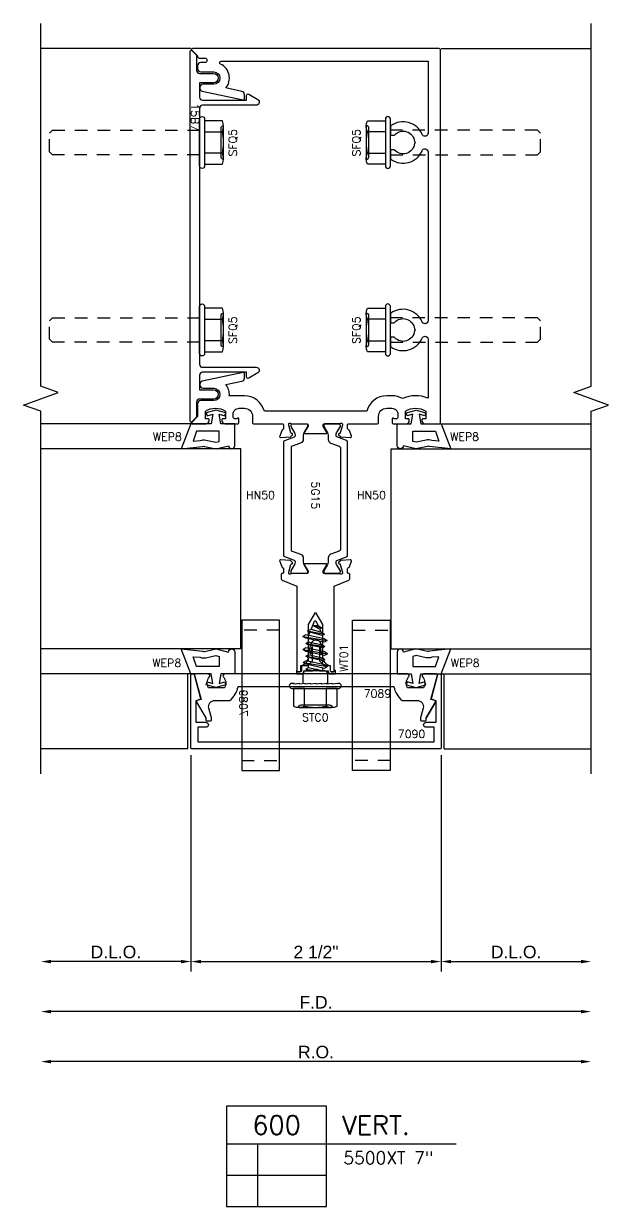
# Model space of a CAD drawing. Header units: inches. Extents: x -1 to 102, y -34 to 13.
# Drawn here: x 19.02 to 24.86, y -31.44 to -19.61 of the extents above; entities that cross this region are included whole.
import ezdxf
from ezdxf.enums import TextEntityAlignment as Align

# ---------------------------------------------------------------- set-up
doc = ezdxf.new("R2010")
doc.units = ezdxf.units.IN
doc.header["$LTSCALE"] = 0.5
doc.header["$MEASUREMENT"] = 0
doc.linetypes.add('HIDDEN', pattern=[0.375, 0.25, -0.125])
for name, color, linetype in [('EFCO_0', 7, 'Continuous'), ('EFCO_Die', 7, 'Continuous'), ('EFCO_Die_Text', 6, 'Continuous'), ('EFCO_SD TEXT', 7, 'Continuous'), ('ZE-ANNO-DIMS', 1, 'Continuous'), ('ZE-ANNO-LINE-BRKL', 1, 'Continuous'), ('ZE-ANNO-LINE-HIDD', 2, 'HIDDEN'), ('ZE-ANNO-SYMB', 3, 'Continuous'), ('ZE-ANNO-TEXT', 3, 'Continuous'), ('ZE-ANNO-TEXT-FSNR', 1, 'Continuous'), ('ZE-ANNO-TEXT-SYMB', 3, 'Continuous'), ('ZE-ANNO-TEXT-XTRU', 6, 'Continuous'), ('ZE-GLAZ-BLOK', 1, 'Continuous'), ('ZE-GLAZ-FSNR', 3, 'Continuous'), ('ZE-GLAZ-GLAS', 3, 'Continuous'), ('ZE-GLAZ-WSTP', 3, 'Continuous'), ('ZE-GLAZ-XTRU', 7, 'Continuous'), ('ZE-GLAZ-XTRU-MBND', 9, 'Continuous'), ('ZE-GLAZ-XTRU-THML', 7, 'Continuous')]:
    doc.layers.add(name, color=color, linetype=linetype)
doc.styles.add('EFCO', font='arial.ttf')
doc.styles.add('EFCO ARIEL', font='arial.ttf')
doc.styles.add('ROMANS', font='romans.shx')
doc.styles.add('simplex', font='simplex.shx')
doc.dimstyles.new('STD1', dxfattribs={"dimtxt": 0.125, "dimasz": 0.1, "dimexe": 0.1, "dimexo": 0.0625, "dimgap": 0.03, "dimtad": 1, "dimdec": 5, "dimzin": 4, "dimdsep": 46, "dimlunit": 4, "dimtxsty": 'EFCO', "dimcen": 0.09, "dimclrd": 1, "dimclre": 1, "dimclrt": 3, "dimazin": 0, "dimtfac": 1, "dimtdec": 5, "dimtmove": 0, "dimatfit": 3, "dimfxl": 1, "dimfrac": 2, "dimtolj": 1, "dimtzin": 0, "dimarcsym": 0})

# ---------------------------------------------------------------- blocks, each defined once
blk = doc.blocks.new('7089')
at = {"layer": 'EFCO_0', "color": 5, "linetype": 'Continuous', "ltscale": 0.5}
blk.add_lwpolyline([(-1.194, -0.281, -0.493145), (-1.188, -0.266), (-1.149, -0.256), (-1.215, -0.013, -0.493145), (-1.205, 0), (-1.077, 0, -0.652555), (-1.064, -0.03, 0.329088), (-1.075, -0.14), (-0.915, -0.14, 0.329088), (-0.926, -0.03, -0.652555), (-0.913, 0), (0.913, 0, -0.652555), (0.926, -0.03, 0.329088), (0.915, -0.14), (1.075, -0.14, 0.329088), (1.064, -0.03, -0.652555), (1.077, 0), (1.205, 0, -0.493145), (1.215, -0.013), (1.149, -0.256), (1.188, -0.266, -0.493145), (1.194, -0.281), (1.102, -0.439), (1.102, -0.459, -0.414214), (1.092, -0.469), (1.055, -0.469, -0.414214), (1.045, -0.459), (1.045, -0.439), (1.071, -0.343, 0.493145), (1.011, -0.265), (0.861, -0.265, -0.192798), (0.779, -0.125), (-0.779, -0.125, -0.192798), (-0.861, -0.265), (-1.011, -0.265, 0.493145), (-1.071, -0.343), (-1.045, -0.439), (-1.045, -0.459, -0.414214), (-1.055, -0.469), (-1.092, -0.469, -0.414214), (-1.102, -0.459), (-1.102, -0.439), (-1.194, -0.281), (-1.102, -0.439)], format="xyb", dxfattribs=at)
at = {"layer": 'EFCO_SD TEXT', "color": 1, "linetype": 'Continuous', "style": 'simplex'}
blk.add_text('7089', height=0.08, rotation=90, dxfattribs=at).set_placement((0.766, -0.428))
blk = doc.blocks.new('7090')
at = {"layer": 'ZE-GLAZ-XTRU', "ltscale": 0.5}
blk.add_lwpolyline([(2.42, 0.07), (0.06, 0.07), (0.06, 0.217), (0.14, 0.217, 1), (0.14, 0.267), (0.04, 0.267), (0.04, 0.482), (0.08, 0.493, 0.414183), (0.087, 0.505), (0.023, 0.743, 0.339483), (0.013, 0.75), (0, 0.75, 0.414214), (-0.01, 0.74), (-0.01, 0.01, 0.414214), (0, 0), (2.48, 0, 0.414214), (2.49, 0.01), (2.49, 0.74, 0.414214), (2.48, 0.75), (2.467, 0.75, 0.339483), (2.457, 0.743), (2.393, 0.505, 0.414183), (2.4, 0.493), (2.44, 0.482), (2.44, 0.267), (2.34, 0.267, 1), (2.34, 0.217), (2.42, 0.217)], format="xyb", close=True, dxfattribs=at)
at = {"layer": 'ZE-ANNO-TEXT-XTRU', "ltscale": 0.5, "style": 'EFCO', "flags": 8}
blk.add_attdef('DIENO', text='', height=0.08, dxfattribs=at).set_placement((0.285, 0.15), align=Align.MIDDLE_CENTER)
blk = doc.blocks.new('STC0S')
at = {"layer": 'ZE-GLAZ-FSNR'}
for p, q in [((-0.168, 0.24), (-0.168, 0.24)), ((-0.162, 0.24), (0.162, 0.24)), ((0.168, 0.24), (0.168, 0.24)), ((-0.095, -0.143), (0.011, -0.125)), ((-0.071, -0.129), (-0.095, -0.143)), ((-0.071, -0.156), (-0.095, -0.143)), ((-0.071, -0.129), (-0.071, -0.125)), ((-0.053, -0.125), (-0.071, -0.129)), ((0.07, -0.125), (-0.071, -0.156)), ((-0.071, -0.186), (-0.071, -0.156)), ((-0.071, -0.256), (-0.071, -0.222)), ((0.072, -0.155), (0.072, -0.125)), ((0.072, -0.224), (0.072, -0.19)), ((-0.071, -0.315), (-0.071, -0.283)), ((-0.071, -0.383), (-0.071, -0.35)), ((0.072, -0.283), (0.072, -0.252)), ((0.072, -0.351), (0.072, -0.318)), ((-0.071, -0.445), (-0.071, -0.41)), ((0.072, -0.413), (0.072, -0.379)), ((0.072, -0.474), (0.072, -0.448)), ((-0.055, -0.511), (-0.069, -0.48)), ((0.042, -0.543), (0.057, -0.51)), ((0.07, -0.48), (0.072, -0.474))]:
    blk.add_line(p, q, dxfattribs=at)
for points in [[(-0.108, 0.227), (-0.108, 0.05), (-0.217, 0.05), (-0.217, 0.227, -0.23094), (-0.108, 0.227, -0.057544), (0, 0.24)], [(-0.168, 0.24, 0.414214), (-0.143, 0.215), (0.108, 0.215)], [(0, 0.24, -0.057544), (0.108, 0.227, -0.23094), (0.217, 0.227), (0.217, 0.05), (0.108, 0.05), (0.108, 0.227)], [(0.108, 0.215), (0.143, 0.215, 0.414214), (0.168, 0.24, 0.414214)]]:
    blk.add_lwpolyline(points, format="xyb", dxfattribs=at)
at = {"layer": 'ZE-GLAZ-FSNR', "flags": 128}
blk.add_lwpolyline([(-0.048, 0.009), (-0.048, 0), (-0.102, 0.009), (-0.102, 0), (-0.157, 0.009), (-0.157, 0), (-0.211, 0.009), (-0.211, 0), (-0.235, 0, -0.414214), (-0.26, 0.025), (-0.26, 0.025, -0.414214), (-0.235, 0.05), (0.235, 0.05, -0.414214), (0.26, 0.025), (0.26, 0.025, -0.414214), (0.235, 0), (0.225, 0), (0.171, 0.009), (0.171, 0), (0.116, 0.009), (0.116, 0), (0.061, 0.009), (0.061, 0), (0.007, 0.009), (0.007, 0)], format="xyb", close=True, dxfattribs=at)
for points in [[(0.125, 0.007), (0.125, -0.094, -0.414214), (0.094, -0.125), (-0.094, -0.125, -0.414214), (-0.125, -0.094), (-0.125, 0.004)], [(-0.043, -0.538), (-0.008, -0.62, 0.665055), (0.009, -0.619), (0.028, -0.575)]]:
    blk.add_lwpolyline(points, format="xyb", dxfattribs=at)
for points in [[(0.123, -0.168), (0.092, -0.185), (-0.092, -0.226), (-0.123, -0.209), (0.123, -0.168), (0.092, -0.15), (-0.092, -0.191), (-0.123, -0.209)], [(0.096, -0.239), (0.072, -0.253), (-0.071, -0.284), (-0.095, -0.271), (0.096, -0.239), (0.072, -0.225), (-0.071, -0.257), (-0.095, -0.271)], [(0.121, -0.296), (0.091, -0.314), (-0.094, -0.355), (-0.124, -0.337), (0.121, -0.296), (0.091, -0.279), (-0.094, -0.319), (-0.124, -0.337)], [(0.094, -0.367), (0.071, -0.381), (-0.073, -0.413), (-0.096, -0.399), (0.094, -0.367), (0.071, -0.354), (-0.073, -0.385), (-0.096, -0.399)], [(0.12, -0.427), (0.089, -0.445), (-0.096, -0.486), (-0.126, -0.468), (0.12, -0.427), (0.089, -0.41), (-0.096, -0.451), (-0.126, -0.468)], [(0.092, -0.493), (0.069, -0.479), (-0.054, -0.511), (-0.078, -0.524), (0.092, -0.493), (0.055, -0.51), (-0.042, -0.539), (-0.078, -0.524)], [(0.065, -0.556), (0.041, -0.543), (-0.025, -0.578), (0.065, -0.556), (0.027, -0.576), (-0.025, -0.578)]]:
    blk.add_lwpolyline(points, dxfattribs=at)
at = {"layer": 'ZE-ANNO-TEXT-FSNR', "style": 'EFCO', "flags": 8}
blk.add_attdef('FSTN#', text='', height=0.08, dxfattribs=at).set_placement((0, 0.34), align=Align.MIDDLE_CENTER)
blk = doc.blocks.new('*D234')
at = {"layer": 'Defpoints', "color": 0, "transparency": 16777216}
for p in [(0, 0), (2.5, 0), (2.5, -2.125)]:
    blk.add_point(p, dxfattribs=at)
at = {"layer": 'ZE-ANNO-DIMS', "color": 1, "lineweight": -2, "transparency": 16777216}
for p, q in [((0, -0.063), (0, -2.225)), ((2.5, -0.063), (2.5, -2.225)), ((0.1, -2.125), (2.4, -2.125))]:
    blk.add_line(p, q, dxfattribs=at)
at = {"layer": 'ZE-ANNO-DIMS', "color": 1, "transparency": 16777216}
for points in [[(0.1, -2.108), (0.1, -2.142), (0, -2.125)], [(2.4, -2.108), (2.4, -2.142), (2.5, -2.125)]]:
    blk.add_solid(points, dxfattribs=at)
at = {"layer": 'ZE-ANNO-DIMS', "color": 3, "transparency": 16777216, "insert": (1.25, -2.03), "char_height": 0.125, "attachment_point": 5, "style": 'EFCO'}
blk.add_mtext('\\A1;2 1/2"', dxfattribs=at)
blk = doc.blocks.new('*D235')
at = {"layer": 'Defpoints', "color": 0, "transparency": 16777216}
for p in [(4, 0), (-1.5, -0.25), (-1.5, -2.625)]:
    blk.add_point(p, dxfattribs=at)
at = {"layer": 'ZE-ANNO-DIMS', "color": 1, "lineweight": -2, "transparency": 16777216}
blk.add_line((3.9, -2.625), (-1.4, -2.625), dxfattribs=at)
at = {"layer": 'ZE-ANNO-DIMS', "color": 1, "transparency": 16777216}
for points in [[(-1.4, -2.608), (-1.4, -2.642), (-1.5, -2.625)], [(3.9, -2.608), (3.9, -2.642), (4, -2.625)]]:
    blk.add_solid(points, dxfattribs=at)
at = {"layer": 'ZE-ANNO-DIMS', "color": 3, "transparency": 16777216, "insert": (1.25, -2.532), "char_height": 0.125, "attachment_point": 5, "style": 'EFCO'}
blk.add_mtext('\\A1;F.D.', dxfattribs=at)
blk = doc.blocks.new('*D236')
at = {"layer": 'Defpoints', "color": 0, "transparency": 16777216}
for p in [(4, 0), (-1.5, -0.25), (-1.5, -3.125)]:
    blk.add_point(p, dxfattribs=at)
at = {"layer": 'ZE-ANNO-DIMS', "color": 1, "lineweight": -2, "transparency": 16777216}
blk.add_line((3.9, -3.125), (-1.4, -3.125), dxfattribs=at)
at = {"layer": 'ZE-ANNO-DIMS', "color": 1, "transparency": 16777216}
for points in [[(-1.4, -3.108), (-1.4, -3.142), (-1.5, -3.125)], [(3.9, -3.108), (3.9, -3.142), (4, -3.125)]]:
    blk.add_solid(points, dxfattribs=at)
at = {"layer": 'ZE-ANNO-DIMS', "color": 3, "transparency": 16777216, "insert": (1.25, -3.03), "char_height": 0.125, "attachment_point": 5, "style": 'EFCO'}
blk.add_mtext('\\A1;R.O.', dxfattribs=at)
blk = doc.blocks.new('*U250')
at = {"layer": 'ZE-ANNO-SYMB'}
for p, q in [((1, 0), (0, 0)), ((0, 0), (0, -1)), ((1, -1), (1, 0)), ((0, -0.375), (1, -0.375)), ((0.313, -1), (0.313, -0.375)), ((1, -0.375), (2.295, -0.375)), ((0, -0.688), (1, -0.688)), ((0, -1), (1, -1))]:
    blk.add_line(p, q, dxfattribs=at)
at = {"layer": 'ZE-ANNO-TEXT-SYMB', "style": 'ROMANS'}
for tag, height, p in [('DETAIL', 0.188, (0.5, -0.188)), ('SIM', 0.125, (-0.24, -0.531)), ('RNO', 0.125, (0.156, -0.531)), ('REF1', 0.125, (0.657, -0.531)), ('SIM2', 0.125, (-0.24, -0.844)), ('RN2', 0.125, (0.156, -0.844)), ('REF2', 0.125, (0.657, -0.844))]:
    blk.add_attdef(tag, text='', height=height, dxfattribs=at).set_placement(p, align=Align.MIDDLE_CENTER)
for tag, height, p in [('DESC', 0.188, (1.155, -0.188)), ('SERIES', 0.125, (1.167, -0.515))]:
    blk.add_attdef(tag, text='', height=height, dxfattribs=at).set_placement(p, align=Align.MIDDLE_LEFT)
for tag, p in [('CONFIG', (1.167, -0.772)), ('HDWR', (1.167, -0.965))]:
    blk.add_attdef(tag, p, '', height=0.125, dxfattribs=at)
blk = doc.blocks.new('WT01')
at = {"layer": 'ZE-GLAZ-WSTP'}
blk.add_lwpolyline([(0.253, -0.128), (0.179, -0.115), (0.204, -0.097), (0.243, -0.104, -0.163802), (0.311, -0.14, -0.397175), (0.311, -0.194, -0.163802), (0.243, -0.23), (0.204, -0.237), (0.179, -0.219), (0.253, -0.206, 0.920624), (0.253, -0.204), (0.107, -0.204), (0.061, -0.251), (0.061, -0.297, -0.414214), (0.046, -0.312), (0.015, -0.312, 0.414214), (0, -0.327), (0, -0.341, 0.414214), (0.015, -0.356), (0.015, -0.361), (-0.02, -0.361), (-0.018, -0.346), (-0.019, -0.343, -0.414214), (-0.019, -0.339), (-0.018, -0.336), (-0.019, -0.333, -0.414214), (-0.019, -0.329), (-0.018, -0.326), (-0.019, -0.323, -0.414214), (-0.019, -0.319), (-0.018, -0.316), (-0.019, -0.313, -0.414214), (-0.019, -0.309), (-0.018, -0.306), (-0.019, -0.305, -0.668179), (-0.017, -0.301), (-0.016, -0.301, -0.189108), (0.011, -0.287), (0.011, -0.201), (0.016, -0.195, 0.414214), (0.016, -0.139), (0.011, -0.133), (0.011, -0.047, -0.189108), (-0.016, -0.033), (-0.017, -0.033, -0.668179), (-0.019, -0.029), (-0.018, -0.028), (-0.019, -0.025, -0.414214), (-0.019, -0.021), (-0.018, -0.018), (-0.019, -0.015, -0.414214), (-0.019, -0.011), (-0.018, -0.008), (-0.019, -0.005, -0.414214), (-0.019, -0.001), (-0.018, 0.002), (-0.019, 0.005, -0.414214), (-0.019, 0.009), (-0.018, 0.012), (-0.02, 0.027), (0.015, 0.027), (0.015, 0.022, 0.414214), (0, 0.007), (0, -0.007, 0.414214), (0.015, -0.022), (0.046, -0.022, -0.414214), (0.061, -0.037), (0.061, -0.083), (0.107, -0.13), (0.253, -0.13, 0.920624)], format="xyb", close=True, dxfattribs=at)
at = {"layer": 'ZE-ANNO-TEXT-XTRU', "style": 'ROMANS', "flags": 8}
blk.add_attdef('DIENO', (0.078, -0.337), '', height=0.08, dxfattribs=at)
blk = doc.blocks.new('wep8')
at = {"layer": 'EFCO_Die', "color": 3}
for points in [[(-0.188, -0.135), (-0.048, -0.135), (-0.031, -0.04), (-0.089, -0.056), (-0.098, -0.026), (0, 0), (0.097, -0.026), (0.089, -0.056), (0.031, -0.04), (0.048, -0.135), (0.25, -0.135), (0.346, -0.385), (0.133, -0.362, 0.152568), (0.115, -0.36), (-0.001, -0.385), (-0.126, -0.354, -1), (-0.188, -0.354)], [(0.101, -0.297), (0, -0.318), (-0.032, -0.31), (-0.032, -0.209), (0.194, -0.209), (0.227, -0.307), (0.158, -0.302, 0.152568)]]:
    blk.add_lwpolyline(points, format="xyb", close=True, dxfattribs=at)
at = {"layer": 'EFCO_Die_Text', "style": 'simplex', "flags": 8}
blk.add_attdef('GSK#', text='', height=0.08, dxfattribs=at).set_placement((0.056, -0.499), align=Align.MIDDLE_CENTER)
blk = doc.blocks.new('*D237')
at = {"layer": 'Defpoints', "color": 0, "transparency": 16777216}
for p in [(2.5, 0), (4, 0), (4, -2.125)]:
    blk.add_point(p, dxfattribs=at)
at = {"layer": 'ZE-ANNO-DIMS', "color": 1, "lineweight": -2, "transparency": 16777216}
for p, q in [((2.5, -0.063), (2.5, -2.225)), ((2.6, -2.125), (3.9, -2.125))]:
    blk.add_line(p, q, dxfattribs=at)
at = {"layer": 'ZE-ANNO-DIMS', "color": 1, "transparency": 16777216}
for points in [[(2.6, -2.108), (2.6, -2.142), (2.5, -2.125)], [(3.9, -2.108), (3.9, -2.142), (4, -2.125)]]:
    blk.add_solid(points, dxfattribs=at)
at = {"layer": 'ZE-ANNO-DIMS', "color": 3, "transparency": 16777216, "insert": (3.25, -2.03), "char_height": 0.125, "attachment_point": 5, "style": 'EFCO'}
blk.add_mtext('\\A1;D.L.O.', dxfattribs=at)
blk = doc.blocks.new('15b7')
at = {"layer": 'ZE-GLAZ-XTRU', "ltscale": 0.5}
blk.add_lwpolyline([(0.057, 3.665, 0.198912), (0.054, 3.672), (0.011, 3.715, 0.668179), (-0.006, 3.708), (-0.006, 0.009, 0.668179), (0.011, 0.002), (0.054, 0.045, 0.198912), (0.057, 0.052), (0.057, 0.201, -0.414214), (0.087, 0.231), (0.227, 0.231, 1), (0.227, 0.324), (0.087, 0.324), (0.087, 0.469, -0.414214), (0.117, 0.499), (0.556, 0.499), (0.556, 0.452, 0.582175), (0.579, 0.439), (0.669, 0.493, 0.761606), (0.654, 0.549), (0.117, 0.549, -0.414214), (0.087, 0.579), (0.087, 3.138, -0.414214), (0.117, 3.168), (0.654, 3.168, 0.761606), (0.669, 3.224), (0.579, 3.278, 0.582175), (0.556, 3.265), (0.556, 3.218), (0.117, 3.218, -0.414214), (0.087, 3.248), (0.087, 3.393), (0.227, 3.393, 1), (0.227, 3.486), (0.087, 3.486, -0.414214), (0.057, 3.516)], format="xyb", close=True, dxfattribs=at)
at = {"layer": 'ZE-ANNO-TEXT-XTRU', "ltscale": 0.5, "style": 'ROMANS', "flags": 8}
blk.add_attdef('DIENO', text='', height=0.08, rotation=90, dxfattribs=at).set_placement((0.041, 0.669), align=Align.MIDDLE_CENTER)
blk = doc.blocks.new('HN50')
at = {"layer": 'ZE-ANNO-LINE-HIDD'}
for p, q in [((0, -0.1), (0.375, -0.1)), ((0.375, -1.4), (0, -1.4))]:
    blk.add_line(p, q, dxfattribs=at)
at = {"layer": 'ZE-GLAZ-BLOK'}
blk.add_lwpolyline([(0.375, -1.5), (0, -1.5), (0, 0), (0.375, 0)], close=True, dxfattribs=at)
at = {"layer": 'ZE-ANNO-TEXT-XTRU', "style": 'EFCO', "flags": 8}
blk.add_attdef('BKNO', text='', height=0.08, dxfattribs=at).set_placement((0.188, -0.248), align=Align.MIDDLE_CENTER)
blk = doc.blocks.new('SFQ5S')
at = {"layer": 'ZE-ANNO-TEXT'}
for p, q in [((-0.24, 0.168), (-0.24, 0.168)), ((-0.24, -0.167), (-0.24, 0.162)), ((-0.24, -0.167), (-0.24, -0.167))]:
    blk.add_line(p, q, dxfattribs=at)
blk.add_lwpolyline([(-0.025, -0.26), (-0.025, -0.26, 0.414214), (0, -0.235), (0, 0.235, 0.414214), (-0.025, 0.26), (-0.025, 0.26, 0.414214), (-0.05, 0.235), (-0.05, -0.235, 0.414214)], format="xyb", close=True, dxfattribs=at)
for points in [[(-0.24, 0.005, -0.055029), (-0.228, 0.108, -0.23094), (-0.228, 0.217), (-0.05, 0.217), (-0.05, 0.108), (-0.228, 0.108)], [(-0.215, -0.143), (-0.215, 0.143, 0.414214), (-0.24, 0.168, 0.414214)], [(-0.228, -0.108), (-0.05, -0.108), (-0.05, -0.217), (-0.228, -0.217, -0.23094), (-0.228, -0.108, -0.054953), (-0.24, -0.005)], [(-0.24, -0.167, 0.414214), (-0.215, -0.143), (-0.215, -0.037)]]:
    blk.add_lwpolyline(points, format="xyb", dxfattribs=at)
at = {"layer": 'ZE-ANNO-TEXT', "linetype": 'HIDDEN'}
blk.add_lwpolyline([(0, -0.123), (1.47, -0.123), (1.5, -0.093), (1.5, 0.093), (1.47, 0.123), (0, 0.123)], dxfattribs=at)
at = {"layer": 'ZE-ANNO-TEXT-FSNR', "style": 'ROMANS', "flags": 8}
blk.add_attdef('FSTN#', text='', height=0.08, rotation=90, dxfattribs=at).set_placement((-0.34, -0.003), align=Align.MIDDLE_CENTER)
blk = doc.blocks.new('*D238')
at = {"layer": 'Defpoints', "color": 0, "transparency": 16777216}
for p in [(0, 0), (-1.5, 0), (-1.5, -2.125)]:
    blk.add_point(p, dxfattribs=at)
at = {"layer": 'ZE-ANNO-DIMS', "color": 1, "lineweight": -2, "transparency": 16777216}
for p, q in [((0, -0.062), (0, -2.225)), ((-0.1, -2.125), (-1.4, -2.125))]:
    blk.add_line(p, q, dxfattribs=at)
at = {"layer": 'ZE-ANNO-DIMS', "color": 1, "transparency": 16777216}
for points in [[(-1.4, -2.108), (-1.4, -2.142), (-1.5, -2.125)], [(-0.1, -2.108), (-0.1, -2.142), (0, -2.125)]]:
    blk.add_solid(points, dxfattribs=at)
at = {"layer": 'ZE-ANNO-DIMS', "color": 3, "transparency": 16777216, "insert": (-0.75, -2.03), "char_height": 0.125, "attachment_point": 5, "style": 'EFCO'}
blk.add_mtext('\\A1;D.L.O.', dxfattribs=at)
blk = doc.blocks.new('17R3')
at = {"layer": 'ZE-GLAZ-XTRU', "ltscale": 0.5}
blk.add_lwpolyline([(-0.187, 0.223), (-0.334, 0.164, 0.305773), (-0.343, 0.15), (-0.343, 0.11, 0.414214), (-0.331, 0.098, -0.414214), (-0.319, 0.086), (-0.319, 0.051, -0.364181), (-0.329, 0.039, 0.268149), (-0.338, 0.031), (-0.358, -0.024, 0.548619), (-0.346, -0.04), (-0.255, -0.032, 0.176327), (-0.248, -0.029), (-0.231, -0.012, 0.57735), (-0.235, 0.001), (-0.242, 0.003, -0.267949), (-0.247, 0.009), (-0.268, 0.086), (-0.268, 0.094, -0.6885), (-0.247, 0.102, 0.213422), (-0.238, 0.098), (-0.087, 0.098, -0.414214), (-0.075, 0.086), (-0.075, 0.074), (-0.114, 0.012, 0.589797), (-0.107, 0), (0.107, 0, 0.589797), (0.114, 0.012), (0.075, 0.074), (0.075, 0.086, -0.414214), (0.087, 0.098), (0.238, 0.098, 0.213422), (0.247, 0.102, -0.6885), (0.268, 0.094), (0.268, 0.086), (0.247, 0.009, -0.267949), (0.242, 0.003), (0.235, 0.001, 0.57735), (0.231, -0.012), (0.248, -0.029, 0.176327), (0.255, -0.032), (0.346, -0.04, 0.548619), (0.358, -0.024), (0.338, 0.031, 0.268149), (0.329, 0.039, -0.364181), (0.319, 0.051), (0.319, 0.086, -0.414214), (0.331, 0.098), (0.331, 0.098, 0.414214), (0.343, 0.11), (0.343, 0.15, 0.305773), (0.334, 0.164), (0.187, 0.223), (0.187, 1.067, 0.414214), (0.172, 1.082), (0.162, 1.082, 0.414214), (0.147, 1.067), (0.147, 1.018, 0.364432), (0.07, 0.926), (0.07, 0.609), (0, 0.488), (-0.07, 0.609), (-0.07, 0.926, 0.364432), (-0.147, 1.018), (-0.147, 1.067, 0.414214), (-0.162, 1.082), (-0.172, 1.082, 0.414214), (-0.187, 1.067), (-0.187, 0.223)], format="xyb", close=True, dxfattribs=at)
at = {"layer": 'ZE-ANNO-TEXT-XTRU', "style": 'ROMANS', "flags": 9}
blk.add_attdef('DIENO', text='', height=0.08, dxfattribs=at).set_placement((0.007, 0.182), align=Align.MIDDLE_CENTER)
blk = doc.blocks.new('17R8')
at = {"layer": 'ZE-GLAZ-XTRU'}
blk.add_lwpolyline([(0.06, 3.678), (0.06, 3.671, 0.414214), (0.075, 3.656), (0.133, 3.656, -1), (0.133, 3.611), (0.091, 3.611, 0.414214), (0.06, 3.58), (0.06, 3.549, 0.414214), (0.091, 3.518), (0.222, 3.518, -1), (0.222, 3.394), (0.113, 3.394, 0.414214), (0.082, 3.363), (0.082, 3.356, 0.354119), (0.107, 3.325), (0.516, 3.238, 0.476976), (0.528, 3.248), (0.528, 3.292, 0.354119), (0.503, 3.323), (0.342, 3.357, 0.486034), (0.29, 3.596, -0.797112), (0.296, 3.625), (2.364, 3.625), (2.364, 2.906, -0.414214), (2.333, 2.874), (2.333, 2.874, -0.300336), (2.304, 2.893, 0.480101), (1.993, 2.98, 0.241394), (1.989, 2.972), (1.989, 2.894, 0.414214), (1.999, 2.884), (2.021, 2.884, 0.215302), (2.028, 2.887, -0.657661), (2.228, 2.822), (2.238, 2.812), (2.228, 2.802, -0.657661), (2.028, 2.737, 0.215302), (2.021, 2.74), (1.999, 2.74, 0.414214), (1.989, 2.73), (1.989, 2.652, 0.241394), (1.993, 2.644, 0.480101), (2.304, 2.731, -0.300336), (2.333, 2.749), (2.333, 2.749, -0.414214), (2.364, 2.718), (2.364, 1.031, -0.414214), (2.333, 1), (2.333, 1, -0.300336), (2.304, 1.019, 0.480101), (1.993, 1.106, 0.241394), (1.989, 1.098), (1.989, 1.02, 0.414214), (1.999, 1.01), (2.021, 1.01, 0.215302), (2.028, 1.013, -0.657661), (2.228, 0.948), (2.238, 0.938), (2.228, 0.928, -0.657661), (2.028, 0.863, 0.215302), (2.021, 0.866), (1.999, 0.866, 0.414214), (1.989, 0.856), (1.989, 0.778, 0.241394), (1.993, 0.77, 0.480101), (2.304, 0.857, -0.300336), (2.333, 0.875), (2.333, 0.875, -0.414214), (2.364, 0.844), (2.364, 0.255, 0.21511), (2.107, 0.252, 0.142992), (2.006, 0.281), (1.95, 0.281, 0.34357), (1.75, 0.125), (0.728, 0.125, 0.34357), (0.528, 0.281), (0.377, 0.281, 0.195424), (0.342, 0.393), (0.503, 0.427, 0.354119), (0.528, 0.458), (0.528, 0.502, 0.476976), (0.516, 0.512), (0.107, 0.425, 0.354119), (0.082, 0.394), (0.082, 0.387, 0.414214), (0.113, 0.356), (0.222, 0.356, -1), (0.222, 0.232), (0.091, 0.232, 0.414214), (0.06, 0.201), (0.06, 0.072), (0.002, 0.014, 0.668179), (0.008, 0), (0.145, 0, 0.414214), (0.176, 0.031), (0.176, 0.04, 0.414214), (0.166, 0.05), (0.138, 0.05), (0.138, 0.127, -0.291431), (0.34, 0.127), (0.34, 0.05), (0.312, 0.05, 0.414214), (0.302, 0.04), (0.302, 0.031, 0.414214), (0.333, 0), (0.463, 0, 0.411693), (0.473, 0.01), (0.473, 0.05, 1), (0.457, 0.05), (0.435, 0.05, -0.414214), (0.415, 0.07), (0.415, 0.094, -0.414214), (0.477, 0.156), (0.528, 0.156, -0.414214), (0.609, 0.075), (0.609, 0.015, 0.414214), (0.624, 0), (0.908, 0), (0.908, 0, -0.414214), (0.92, -0.012), (0.92, -0.047, -0.364181), (0.91, -0.059, 0.268149), (0.901, -0.067), (0.881, -0.122, 0.548619), (0.893, -0.138), (0.984, -0.13, 0.176327), (0.991, -0.127), (1.008, -0.11, 0.57735), (1.004, -0.097), (0.997, -0.095, -0.267949), (0.992, -0.089), (0.971, -0.012), (0.971, -0.004, -0.6885), (0.992, 0.004, 0.213422), (1.001, 0), (1.152, 0, -0.414214), (1.164, -0.012), (1.164, -0.024), (1.125, -0.086, 0.589797), (1.132, -0.098), (1.346, -0.098, 0.589797), (1.353, -0.086), (1.314, -0.024), (1.314, -0.012, -0.414214), (1.326, 0), (1.477, 0, 0.213422), (1.486, 0.004, -0.6885), (1.507, -0.004), (1.507, -0.012), (1.486, -0.089, -0.267949), (1.481, -0.095), (1.474, -0.097, 0.57735), (1.47, -0.11), (1.487, -0.127, 0.176327), (1.494, -0.13), (1.585, -0.138, 0.548619), (1.597, -0.122), (1.577, -0.067, 0.268149), (1.568, -0.059, -0.364181), (1.558, -0.047), (1.558, -0.012, -0.414214), (1.57, 0), (1.57, 0), (1.854, 0, 0.414214), (1.869, 0.015), (1.869, 0.075, -0.414214), (1.95, 0.156), (2.001, 0.156, -0.414214), (2.063, 0.094), (2.063, 0.07, -0.414214), (2.043, 0.05), (2.021, 0.05, 1), (2.005, 0.05), (2.005, 0.01, 0.411693), (2.015, 0), (2.145, 0, 0.414214), (2.176, 0.031), (2.176, 0.04, 0.414214), (2.166, 0.05), (2.138, 0.05), (2.138, 0.127, -0.291431), (2.34, 0.127), (2.34, 0.05), (2.312, 0.05, 0.414214), (2.302, 0.04), (2.302, 0.031, 0.414214), (2.333, 0), (2.474, 0, 0.414214), (2.489, 0.015), (2.489, 3.735, 0.414214), (2.474, 3.75), (0.008, 3.75, 0.668179), (0.002, 3.736)], format="xyb", close=True, dxfattribs=at)
at = {"layer": 'ZE-ANNO-TEXT-XTRU', "style": 'EFCO ARIEL', "flags": 8}
blk.add_attdef('DIENO', text='', height=0.08, dxfattribs=at).set_placement((1.279, 0.062), align=Align.MIDDLE_CENTER)
blk = doc.blocks.new('5g15')
at = {"layer": 'ZE-GLAZ-XTRU-THML'}
for points in [[(0.932, -0.18, -0.315299), (0.942, -0.166), (1.038, -0.131, 0.194008), (1.045, -0.114), (1.045, -0.114, 0.131652), (1.039, -0.09), (1.002, -0.026), (1.002, -0.016, -0.414214), (1.018, 0), (1.152, 0, -0.414214), (1.168, -0.016), (1.168, -0.026), (1.131, -0.09, 0.131652), (1.124, -0.114), (1.124, -0.155, -0.315299), (1.098, -0.192), (1.013, -0.224, 0.315299), (1.002, -0.238), (1.002, -1.258, 0.315299), (1.013, -1.273), (1.098, -1.304, -0.315299), (1.124, -1.341), (1.124, -1.382, 0.131652), (1.131, -1.406), (1.168, -1.47), (1.168, -1.48, -0.414214), (1.152, -1.496), (1.018, -1.496, -0.414214), (1.002, -1.48), (1.002, -1.47), (1.039, -1.406, 0.131652), (1.045, -1.382), (1.045, -1.382, 0.194008), (1.038, -1.365), (0.942, -1.331, -0.315299), (0.932, -1.316), (0.932, -0.18)], [(1.566, -0.18, 0.315299), (1.556, -0.166), (1.46, -0.131, -0.194008), (1.452, -0.114), (1.452, -0.114, -0.131652), (1.458, -0.09), (1.495, -0.026), (1.495, -0.016, 0.414214), (1.479, 0), (1.346, 0, 0.414214), (1.33, -0.016), (1.33, -0.026), (1.367, -0.09, -0.131652), (1.373, -0.114), (1.373, -0.155, 0.315299), (1.399, -0.192), (1.485, -0.224, -0.315299), (1.495, -0.238), (1.495, -1.258, -0.315299), (1.485, -1.273), (1.399, -1.304, 0.315299), (1.373, -1.341), (1.373, -1.382, -0.131652), (1.367, -1.406), (1.33, -1.47), (1.33, -1.48, 0.414214), (1.346, -1.496), (1.479, -1.496, 0.414214), (1.495, -1.48), (1.495, -1.47), (1.458, -1.406, -0.131652), (1.452, -1.382), (1.452, -1.382, -0.194008), (1.46, -1.365), (1.556, -1.331, 0.315299), (1.566, -1.316), (1.566, -0.18)]]:
    blk.add_lwpolyline(points, format="xyb", dxfattribs=at)
at = {"layer": 'ZE-GLAZ-XTRU', "color": 7, "xscale": -1}
blk.add_blockref('17R8', (2.489, 0), dxfattribs=at)
at = {"layer": 'ZE-GLAZ-XTRU', "color": 7, "xscale": -1, "rotation": 180}
blk.add_blockref('17R3', (1.25, -1.398), dxfattribs=at)
at = {"layer": 'ZE-ANNO-TEXT-XTRU', "style": 'ROMANS', "flags": 8}
blk.add_attdef('DIENO', text='', height=0.08, rotation=90, dxfattribs=at).set_placement((1.251, -0.715), align=Align.MIDDLE_CENTER)
blk = doc.blocks.new('5525D600')
at = {"layer": 'ZE-ANNO-LINE-BRKL', "linetype": 'Continuous'}
for points in [[(-1.5, -0.25), (-1.5, 3.375), (-1.671717, 3.4375), (-1.328283, 3.5625), (-1.5, 3.625), (-1.5, 7.25)], [(4, -0.25), (4, 3.375), (4.171717, 3.4375), (3.828283, 3.5625), (4, 3.625), (4, 7.25)]]:
    blk.add_lwpolyline(points, dxfattribs=at)
at = {"layer": 'ZE-GLAZ-GLAS'}
for p, q in [((0.5, 3), (-1.5, 3)), ((0.5, 1), (0.5, 3)), ((2, 3), (4, 3)), ((2, 1), (2, 3)), ((0.5, 1), (-1.5, 1)), ((2, 1), (4, 1))]:
    blk.add_line(p, q, dxfattribs=at)
at = {"layer": 'ZE-GLAZ-XTRU-MBND'}
for p, q in [((0, 7), (-1.5, 7)), ((2.5, 7), (4, 7)), ((0, 3.25), (-1.5, 3.25)), ((2.5, 3.25), (4, 3.25)), ((0, 0.75), (-1.5, 0.75)), ((-0.03125, 0), (-0.03125, 0.75)), ((2.5, 0.75), (4, 0.75)), ((2.53125, 0), (2.53125, 0.75)), ((-0.03125, 0), (-1.5, 0)), ((2.53125, 0), (4, 0))]:
    blk.add_line(p, q, dxfattribs=at)
at = {"layer": 'ZE-ANNO-DIMS'}
ref = blk.add_blockref('15b7', (-0.000555, 6.983752), dxfattribs=dict(at, xscale=-1, rotation=180))
ref.add_attrib('DIENO', '15B7', dxfattribs={"layer": 'ZE-ANNO-TEXT-XTRU', "ltscale": 0.5, "height": 0.08, "rotation": 270, "style": 'ROMANS', "flags": 8}).set_placement((0.040801, 6.314673), align=Align.MIDDLE_CENTER)
at = {"layer": 'ZE-ANNO-SYMB'}
blk.add_blockref('*U250', (0.356377, -3.571604), dxfattribs=at).add_auto_attribs({'DETAIL': '600', 'DESC': 'VERT.', 'SERIES': '5500XT 7"'})
at = {"layer": 'ZE-GLAZ-BLOK'}
ref = blk.add_blockref('HN50', (0.883577, 1.286198), dxfattribs=dict(at, xscale=-1))
ref.add_attrib('BKNO', 'HN50', dxfattribs={"layer": 'EFCO_Die_Text', "height": 0.08, "style": 'simplex', "flags": 8}).set_placement((0.695445, 2.538084), align=Align.MIDDLE_CENTER)
ref = blk.add_blockref('HN50', (1.616423, 1.286198), dxfattribs=at)
ref.add_attrib('BKNO', 'HN50', dxfattribs={"layer": 'EFCO_Die_Text', "height": 0.08, "style": 'simplex', "flags": 8}).set_placement((1.804555, 2.538084), align=Align.MIDDLE_CENTER)
at = {"layer": 'ZE-GLAZ-FSNR'}
ref = blk.add_blockref('SFQ5S', (0.086272, 6.062058), dxfattribs=dict(at, xscale=-1))
ref.add_attrib('FSTN#', 'SFQ5', dxfattribs={"layer": 'ZE-ANNO-TEXT-FSNR', "height": 0.08, "rotation": 90, "style": 'ROMANS'}).set_placement((0.418628, 6.059498), align=Align.MIDDLE_CENTER)
ref = blk.add_blockref('SFQ5S', (1.993272, 6.062058), dxfattribs=at)
ref.add_attrib('FSTN#', 'SFQ5', dxfattribs={"layer": 'ZE-ANNO-TEXT-FSNR', "height": 0.08, "rotation": 90, "style": 'ROMANS'}).set_placement((1.653297, 6.059498), align=Align.MIDDLE_CENTER)
ref = blk.add_blockref('SFQ5S', (0.086272, 4.188058), dxfattribs=dict(at, xscale=-1))
ref.add_attrib('FSTN#', 'SFQ5', dxfattribs={"layer": 'ZE-ANNO-TEXT-FSNR', "height": 0.08, "rotation": 90, "style": 'ROMANS'}).set_placement((0.418628, 4.185498), align=Align.MIDDLE_CENTER)
ref = blk.add_blockref('SFQ5S', (1.993272, 4.188058), dxfattribs=at)
ref.add_attrib('FSTN#', 'SFQ5', dxfattribs={"layer": 'ZE-ANNO-TEXT-FSNR', "height": 0.08, "rotation": 90, "style": 'ROMANS'}).set_placement((1.653297, 4.185498), align=Align.MIDDLE_CENTER)
ref = blk.add_blockref('STC0S', (1.243257, 0.656), dxfattribs=dict(at, xscale=-1, rotation=180))
ref.add_attrib('FSTN#', 'STC0', dxfattribs={"layer": 'ZE-ANNO-TEXT-FSNR', "height": 0.08, "style": 'ROMANS'}).set_placement((1.243257, 0.316), align=Align.MIDDLE_CENTER)
at = {"layer": 'ZE-GLAZ-WSTP'}
ref = blk.add_blockref('wep8', (0.25, 3.385), dxfattribs=dict(at, xscale=-1))
ref.add_attrib('GSK#', 'WEP8', dxfattribs={"layer": 'EFCO_Die_Text', "height": 0.08, "style": 'simplex', "flags": 8}).set_placement((-0.235363, 3.12174), align=Align.MIDDLE_CENTER)
ref = blk.add_blockref('wep8', (2.25, 3.385), dxfattribs=at)
ref.add_attrib('GSK#', 'WEP8', dxfattribs={"layer": 'EFCO_Die_Text', "height": 0.08, "style": 'simplex', "flags": 8}).set_placement((2.735363, 3.12174), align=Align.MIDDLE_CENTER)
ref = blk.add_blockref('WT01', (1.417, 0.77), dxfattribs=dict(at, xscale=-1, rotation=270))
ref.add_attrib('DIENO', 'WT01', (1.567871, 0.769656), dxfattribs={"layer": 'ZE-ANNO-TEXT-XTRU', "height": 0.08, "rotation": 90, "style": 'ROMANS', "flags": 8})
ref = blk.add_blockref('wep8', (0.25, 0.615), dxfattribs=dict(at, rotation=180))
ref.add_attrib('GSK#', 'WEP8', dxfattribs={"layer": 'EFCO_Die_Text', "height": 0.08, "style": 'simplex', "flags": 8}).set_placement((-0.241466, 0.860103), align=Align.MIDDLE_CENTER)
ref = blk.add_blockref('wep8', (2.25, 0.615), dxfattribs=dict(at, xscale=-1, rotation=180))
ref.add_attrib('GSK#', 'WEP8', dxfattribs={"layer": 'EFCO_Die_Text', "height": 0.08, "style": 'simplex', "flags": 8}).set_placement((2.741466, 0.860103), align=Align.MIDDLE_CENTER)
at = {"layer": 'ZE-GLAZ-XTRU'}
ref = blk.add_blockref('7090', (2.49, 0), dxfattribs=dict(at, xscale=-1))
ref.add_attrib('DIENO', '7090', dxfattribs={"layer": 'ZE-ANNO-TEXT-XTRU', "ltscale": 0.5, "height": 0.08, "style": 'ROMANS', "flags": 8}).set_placement((2.204716, 0.150124), align=Align.MIDDLE_CENTER)
ref = blk.add_blockref('7089', (1.250075, 0.75), dxfattribs=dict(at, xscale=-1))
ref.add_attrib('DIENO', '7089', dxfattribs={"layer": 'ZE-ANNO-TEXT-XTRU', "ltscale": 0.5, "height": 0.08, "style": 'ROMANS', "flags": 8}).set_placement((1.864035, 0.554004), align=Align.MIDDLE_CENTER)
at = {"layer": 'ZE-GLAZ-XTRU-MBND'}
ref = blk.add_blockref('5g15', (2.495515, 3.25), dxfattribs=dict(at, xscale=-1))
ref.add_attrib('DIENO', '5G15', dxfattribs={"layer": 'ZE-ANNO-TEXT-XTRU', "height": 0.08, "rotation": 270, "style": 'ROMANS', "flags": 8}).set_placement((1.244576, 2.534876), align=Align.MIDDLE_CENTER)
at = {"layer": 'ZE-ANNO-DIMS'}
for base, p1, p2, angle, picture, middle in [((-1.5, -2.125), (0, 0), (-1.5, 0), 0, '*D238', (-0.75, -2.030326)), ((4, -2.125), (2.5, 0), (4, 0), 180, '*D237', (3.25, -2.030326))]:
    dim = blk.add_linear_dim(base=base, p1=p1, p2=p2, angle=angle, text='D.L.O.', dimstyle='STD1', override={"dimse2": 1}, dxfattribs=at)
    dim.commit()
    dim.dimension.update_dxf_attribs({"geometry": picture, "text_midpoint": middle})
dim = blk.add_linear_dim(base=(2.5, -2.125), p1=(0, 0), p2=(2.5, 0), dimstyle='STD1', dxfattribs=at)
dim.commit()
dim.dimension.update_dxf_attribs({"geometry": '*D234', "text_midpoint": (1.25, -2.030368)})
for base, text, picture, middle in [((-1.5, -2.625), 'F.D.', '*D235', (1.25, -2.5325)), ((-1.5, -3.125), 'R.O.', '*D236', (1.25, -3.030326))]:
    dim = blk.add_linear_dim(base=base, p1=(4, 0), p2=(-1.5, -0.25), text=text, dimstyle='STD1', override={"dimse1": 1, "dimse2": 1, "dimsd2": 0}, dxfattribs=at)
    dim.commit()
    dim.dimension.update_dxf_attribs({"geometry": picture, "text_midpoint": middle})

msp = doc.modelspace()

# ---------------------------------------------------------------- block references
at = {"layer": 'ZE-GLAZ-XTRU'}
msp.add_blockref('5525D600', (20.691502, -26.864335), dxfattribs=at)

doc.saveas('drawing.dxf')
